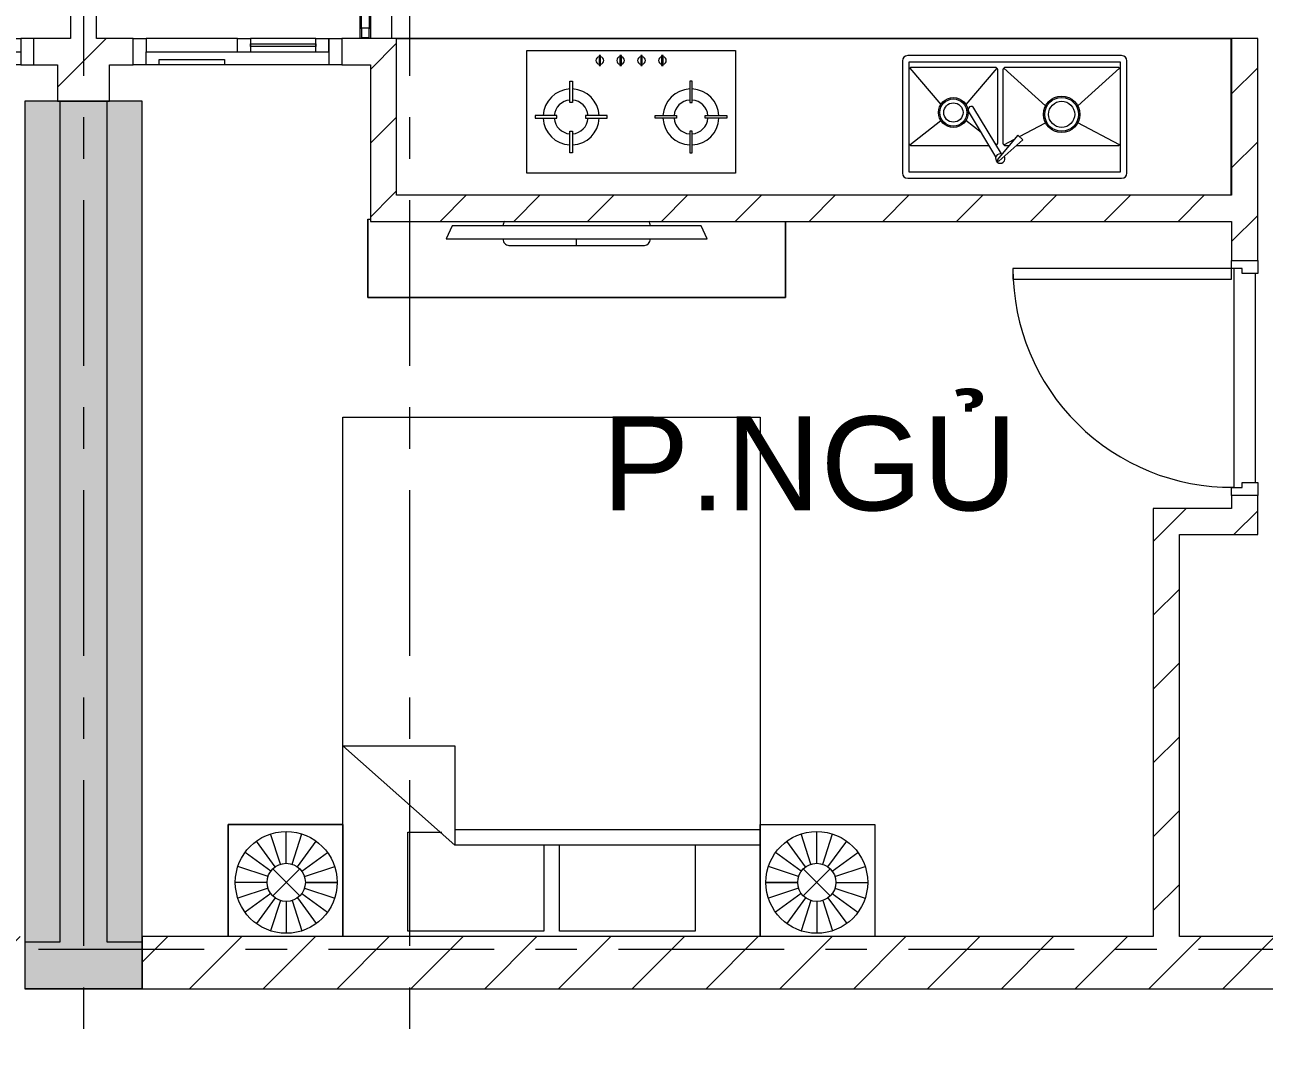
# Model space of a CAD drawing. Header units: millimetres. Extents: x -20144 to 117103, y -11426 to 48263.
# Drawn here: x 8976 to 13725, y 32568 to 36493 of the extents above; entities that cross this region are included whole.
import ezdxf

# ---------------------------------------------------------------- set-up
doc = ezdxf.new("R2010")
doc.units = ezdxf.units.MM
doc.linetypes.add('Grid Line', pattern=[22.225, 12.7, -3.175, 3.175, -3.175])
for name, color, linetype, lineweight in [('CHU', 181, 'Continuous', 5), ('CUA', 31, 'Continuous', 9), ('HATCH-TUONG', 152, 'Continuous', 9), ('NET CAT', 3, 'Continuous', 5), ('NET-CAT', 3, 'Continuous', 9), ('NET-THAY', 2, 'Continuous', 15), ('THIET BI', 44, 'Continuous', 5), ('TRUC', 225, 'Continuous', 5)]:
    doc.layers.add(name, color=color, linetype=linetype, lineweight=lineweight)
doc.styles.add('Arial_4', font='arial.ttf', dxfattribs={"height": 360})
pattern_1 = [(45, (0, 0), (-141.4214, 141.4214), [])]

# ---------------------------------------------------------------- blocks, each defined once
blk = doc.blocks.new('ALC1807-ASCENT PLAZA-KET CAU 1_rvt-1-MẶT BẰNG TẦNG 5 ĐẾN TẦNG 22')
at = {"layer": 'NET CAT'}
blk.add_hatch(color=7, dxfattribs=at).paths.add_polyline_path([(8975.5, 32799.9), (9425.5, 32799.9), (9425.5, 36199.9), (8975.5, 36199.9), (8975.5, 33904.4)], flags=0)
at = {"layer": 'NET CAT', "color": 90, "lineweight": 13}
for p, q in [((9425.5, 36199.9), (8975.5, 36199.9)), ((8975.5, 36199.9), (8975.5, 32799.9)), ((9425.5, 32799.9), (9425.5, 36199.9)), ((8975.5, 32799.9), (9425.5, 32799.9))]:
    blk.add_line(p, q, dxfattribs=at)
blk = doc.blocks.new('X-PHONG NGU 1 - X-PHONG NGU 850-201135-MẶT BẰNG TẦNG 5 ĐẾN TẦNG 22')
at = {"layer": 'CUA'}
for p, q in [((-350, 50), (-400, 50)), ((-400, 50), (-400, -50)), ((-300, 50), (-350, 50)), ((-350, 50), (-350, 0)), ((-350, 0), (-350, 50)), ((-300, 0), (-300, 50)), ((-300, 50), (-50, 50)), ((-300, 50), (-50, 50)), ((0, 50), (-50, 50)), ((-50, 50), (-50, 0)), ((0, 0), (0, 50)), ((0, 50), (350, 50)), ((400, 50), (350, 50)), ((350, 50), (350, 0)), ((400, -50), (400, 50)), ((-350, 0), (350, 0)), ((-350, -50), (-350, 0)), ((-50, 30), (-300, 30)), ((-300, 30), (-300, 20)), ((-300, 20), (-50, 20)), ((-50, 20), (-50, 30)), ((350, 0), (350, -50)), ((300, -30), (50, -30)), ((50, -30), (50, -50)), ((300, -50), (300, -30)), ((-400, -50), (-350, -50)), ((50, -50), (-350, -50)), ((50, -50), (300, -50)), ((350, -50), (300, -50)), ((350, -50), (400, -50))]:
    blk.add_line(p, q, dxfattribs=at)
blk = doc.blocks.new('X-GIUONG1 - X-GIUONG-202756-MẶT BẰNG TẦNG 5 ĐẾN TẦNG 22')
at = {"layer": 'THIET BI', "lineweight": 9}
for p, q in [((-800, 2000), (800, 2000)), ((-800, 10), (-800, 2000)), ((-800, 10), (-800, 2000)), ((-800, 2000), (800, 2000)), ((800, 2000), (800, 10)), ((800, 2000), (800, 10)), ((-800, 740), (-370, 740)), ((-370, 360), (-800, 740)), ((-370, 740), (-370, 360)), ((-1239, 439), (-800, 439)), ((-1239, 10), (-1239, 439)), ((-1239, 439), (-1239, 10)), ((-800, 439), (-1239, 439)), ((-800, 439), (-800, 10)), ((-800, 10), (-800, 439)), ((800, 439), (1239, 439)), ((800, 10), (800, 439)), ((800, 439), (1239, 439)), ((800, 10), (800, 439)), ((1239, 439), (1239, 10)), ((1239, 439), (1239, 10)), ((-1039.2, 287), (-1076.9, 402.9)), ((-1016.6, 290.5), (-1016.6, 412.5)), ((-993.9, 287), (-956.3, 402.9)), ((-550, 410), (-420, 410)), ((-550, 30), (-550, 410)), ((-370, 420), (800, 420)), ((993.9, 287), (956.3, 402.9)), ((1016.6, 290.5), (1016.6, 412.5)), ((1039.2, 287), (1076.9, 402.9)), ((-1059.6, 276.6), (-1131.2, 375.2)), ((-973.5, 276.6), (-901.9, 375.2)), ((800, 360), (-370, 360)), ((-30, 360), (-30, 30)), ((30, 30), (30, 360)), ((550, 360), (550, 30)), ((973.5, 276.6), (901.9, 375.2)), ((1059.6, 276.6), (1131.2, 375.2)), ((-1075.8, 260.4), (-1174.4, 332.1)), ((-957.4, 260.4), (-858.7, 332.1)), ((957.4, 260.4), (858.7, 332.1)), ((1075.8, 260.4), (1174.4, 332.1)), ((-1086.1, 240), (-1202.1, 277.7)), ((-1068.3, 269.1), (-964.8, 165.6)), ((-1068.3, 165.6), (-964.8, 269.1)), ((-947, 240), (-831, 277.7)), ((947, 240), (831, 277.7)), ((1068.3, 269.1), (964.8, 165.6)), ((1068.3, 165.6), (964.8, 269.1)), ((1086.1, 240), (1202.1, 277.7)), ((-1089.7, 217.4), (-1211.7, 217.4)), ((-1086.1, 194.8), (-1202.1, 157.1)), ((-947, 194.8), (-831, 157.1)), ((-943.4, 217.4), (-821.4, 217.4)), ((-821.4, 217.4), (-943.4, 217.4)), ((943.4, 217.4), (821.4, 217.4)), ((821.4, 217.4), (943.4, 217.4)), ((947, 194.8), (831, 157.1)), ((1086.1, 194.8), (1202.1, 157.1)), ((1089.7, 217.4), (1211.7, 217.4)), ((-1075.8, 174.4), (-1174.4, 102.7)), ((-1059.6, 158.2), (-1131.2, 59.5)), ((-1039.2, 147.8), (-1076.9, 31.8)), ((-1016.6, 144.2), (-1016.6, 22.2)), ((-993.9, 147.8), (-956.3, 31.8)), ((-973.5, 158.2), (-901.9, 59.5)), ((-957.4, 174.4), (-858.7, 102.7)), ((957.4, 174.4), (858.7, 102.7)), ((973.5, 158.2), (901.9, 59.5)), ((993.9, 147.8), (956.3, 31.8)), ((1016.6, 144.2), (1016.6, 22.2)), ((1039.2, 147.8), (1076.9, 31.8)), ((1059.6, 158.2), (1131.2, 59.5)), ((1075.8, 174.4), (1174.4, 102.7)), ((-30, 30), (-550, 30)), ((550, 30), (30, 30))]:
    blk.add_line(p, q, dxfattribs=at)
for centre, radius in [((-1016.6, 217.4), 195.1), ((1016.6, 217.4), 195.1), ((-1016.6, 217.4), 73.2), ((1016.6, 217.4), 73.2)]:
    blk.add_circle(centre, radius, dxfattribs=at)
blk = doc.blocks.new('X-BEP - X-BEP-202758-MẶT BẰNG TẦNG 5 ĐẾN TẦNG 22')
at = {"layer": 'THIET BI', "lineweight": 9}
for p, q in [((10, 600), (3208.6, 600)), ((3208.6, 600), (10, 600)), ((3208.6, 600), (3208.6, 0)), ((3208.6, 0), (3208.6, 600)), ((508.6, 84.6), (508.6, 554.6)), ((508.6, 554.6), (1308.6, 554.6)), ((785.7, 536), (785.7, 496.7)), ((791.5, 536), (785.7, 536)), ((791.5, 496.7), (791.5, 536)), ((865.7, 536), (865.7, 496.7)), ((871.5, 536), (865.7, 536)), ((871.5, 496.7), (871.5, 536)), ((945.7, 536), (945.7, 496.7)), ((951.5, 536), (945.7, 536)), ((951.5, 496.7), (951.5, 536)), ((1025.7, 536), (1025.7, 496.7)), ((1031.5, 536), (1025.7, 536)), ((1031.5, 496.7), (1031.5, 536)), ((1308.6, 554.6), (1308.6, 84.6)), ((2788.6, 535), (1968.6, 535)), ((785.7, 496.7), (791.5, 496.7)), ((865.7, 496.7), (871.5, 496.7)), ((945.7, 496.7), (951.5, 496.7)), ((1025.7, 496.7), (1031.5, 496.7)), ((1948.6, 515), (1948.6, 85)), ((1973.6, 510), (1973.6, 90)), ((2783.6, 510), (1973.6, 510)), ((1976.5, 487.1), (2095.7, 347.8)), ((2303.6, 490), (1983.6, 490)), ((2310.7, 487.1), (2191.6, 347.8)), ((2313.6, 200), (2313.6, 480)), ((2333.6, 480), (2333.6, 200)), ((2336.5, 487.1), (2496.4, 342)), ((2773.6, 490), (2343.6, 490)), ((2780.7, 487.1), (2620.9, 342)), ((2783.6, 90), (2783.6, 510)), ((2783.6, 200), (2783.6, 480)), ((2808.6, 85), (2808.6, 515)), ((674.1, 437.5), (684.1, 437.5)), ((674.1, 355), (674.1, 437.5)), ((684.1, 437.5), (684.1, 355)), ((1133.1, 437.5), (1133.1, 355)), ((1143.1, 437.5), (1133.1, 437.5)), ((1143.1, 355), (1143.1, 437.5)), ((684.1, 355), (674.1, 355)), ((1133.1, 355), (1143.1, 355)), ((2328.1, 158.1), (2222.5, 333.8)), ((624.1, 305), (541.6, 305)), ((541.6, 305), (541.6, 295)), ((541.6, 295), (624.1, 295)), ((624.1, 295), (624.1, 305)), ((734.2, 305), (734.2, 295)), ((816.6, 305), (734.2, 305)), ((734.2, 295), (816.6, 295)), ((816.6, 295), (816.6, 305)), ((1000.6, 305), (1083.1, 305)), ((1000.6, 295), (1000.6, 305)), ((1083.1, 295), (1000.6, 295)), ((1083.1, 305), (1083.1, 295)), ((1193.1, 305), (1275.6, 305)), ((1193.1, 295), (1193.1, 305)), ((1275.6, 295), (1193.1, 295)), ((1275.6, 305), (1275.6, 295)), ((1976.5, 192.9), (2095.4, 286.6)), ((2249.8, 241), (2191.8, 286.6)), ((2305.8, 147.7), (2201.1, 322)), ((674.1, 245), (684.1, 245)), ((674.1, 162.5), (674.1, 245)), ((684.1, 245), (684.1, 162.5)), ((1133.1, 245), (1133.1, 162.5)), ((1143.1, 245), (1133.1, 245)), ((1143.1, 162.5), (1143.1, 245)), ((2396.7, 224.6), (2496.7, 277.4)), ((2780.7, 192.9), (2620.5, 277.4)), ((1983.6, 190), (2280.4, 190)), ((2310.7, 192.9), (2304, 198.2)), ((2390.9, 230.2), (2311.5, 136.1)), ((2318, 130.2), (2409.5, 212.3)), ((2336.5, 192.9), (2377.9, 214.7)), ((2343.6, 190), (2357, 190)), ((2384.6, 190), (2773.6, 190)), ((2409.5, 212.3), (2390.9, 230.2)), ((684.1, 162.5), (674.1, 162.5)), ((1133.1, 162.5), (1143.1, 162.5)), ((1308.6, 84.6), (508.6, 84.6)), ((1968.6, 65), (2788.6, 65)), ((1973.6, 90), (2783.6, 90))]:
    blk.add_line(p, q, dxfattribs=at)
for centre, radius in [((2558.6, 310), 70), ((2143.6, 317), 57), ((2143.6, 317), 52), ((2143.6, 317), 37), ((2558.6, 310), 65), ((2558.6, 310), 50)]:
    blk.add_circle(centre, radius, dxfattribs=at)
for centre, radius, start, end in [((788.6, 516.3), 14.9, 101.2431, 258.7569), ((788.6, 516.3), 14.9, 281.2431, 78.7569), ((868.6, 516.3), 14.9, 101.2431, 258.7569), ((868.6, 516.3), 14.9, 281.2431, 78.7569), ((948.6, 516.3), 14.9, 101.2431, 258.7569), ((948.6, 516.3), 14.9, 281.2431, 78.7569), ((1028.6, 516.3), 14.9, 101.2431, 258.7569), ((1028.6, 516.3), 14.9, 281.2431, 78.7569), ((1968.6, 515), 20, 90, 180), ((2788.6, 515), 20, 0, 90), ((1983.6, 480), 10, 90, 180), ((2303.6, 480), 10, 0, 90), ((2343.6, 480), 10, 90, 180), ((2773.6, 480), 10, 0, 90), ((679.1, 300), 107.5, 92.6659, 177.3341), ((679.1, 300), 107.5, 2.6659, 87.3341), ((1138.1, 300), 107.5, 92.6659, 177.3341), ((1138.1, 300), 107.5, 2.6659, 87.3341), ((679.1, 300), 65, 94.4117, 175.5883), ((679.1, 300), 65, 4.4117, 85.5883), ((1138.1, 300), 65, 94.4117, 175.5883), ((1138.1, 300), 65, 4.4117, 85.5883), ((2211.9, 327.7), 12.2, 30.1499, 207.9558), ((679.1, 300), 107.5, 182.6659, 267.3341), ((679.1, 300), 65, 184.4117, 265.5883), ((679.1, 300), 65, 274.4117, 355.5883), ((679.1, 300), 107.5, 272.6659, 357.3341), ((1138.1, 300), 107.5, 182.6659, 267.3341), ((1138.1, 300), 65, 184.4117, 265.5883), ((1138.1, 300), 65, 274.4117, 355.5883), ((1138.1, 300), 107.5, 272.6659, 357.3341), ((1983.6, 200), 10, 180, 270), ((2303.6, 200), 10, 297.589, 0), ((2343.6, 200), 10, 180, 270), ((2773.6, 200), 10, 270, 0), ((2323.6, 140.5), 18.1, 70.4931, 29.3908), ((2318.5, 137.3), 7.15, 189.8458, 265.6026), ((1968.6, 85), 20, 180, 270), ((2788.6, 85), 20, 270, 360)]:
    blk.add_arc(centre, radius, start, end, dxfattribs=at)
blk = doc.blocks.new('X-TV1 - X-TV 3-202764-MẶT BẰNG TẦNG 5 ĐẾN TẦNG 22')
at = {"layer": 'THIET BI', "lineweight": 9}
for p, q in [((0, 0), (10, 0)), ((0, -300), (0, 0)), ((0, 0), (0, -300)), ((322.5, -25), (300, -75)), ((1277.5, -25), (322.5, -25)), ((1300, -75), (1277.5, -25)), ((1600, -7.7), (1600, -300)), ((1600, -300), (1600, -7.7)), ((300, -75), (1300, -75)), ((800, -100), (800, -75)), ((540, -100), (1060, -100)), ((1600, -300), (0, -300)), ((0, -300), (1600, -300))]:
    blk.add_line(p, q, dxfattribs=at)
for centre, start_param, end_param in [((540, -25), 0.802982, 1.570796), ((1060, -25), 4.712389, 5.480203), ((540, -75), 1.570796, 3.141593), ((1060, -75), 3.141593, 4.712389)]:
    blk.add_ellipse(centre, major_axis=(0, 25), ratio=0.9, start_param=start_param, end_param=end_param, dxfattribs=at)
blk = doc.blocks.new('CUA PHONG NGU - Type 1-60226-MẶT BẰNG TẦNG 5 ĐẾN TẦNG 22')
at = {"layer": 'CUA'}
for p, q in [((-348.5, -52.3), (-348.5, 47.7)), ((-348.5, 47.7), (-298.5, 47.7)), ((-298.5, 47.7), (-298.5, -11.3)), ((501.5, 47.7), (551.5, 47.7)), ((501.5, -11.3), (501.5, 47.7)), ((551.5, 47.7), (551.5, -52.3)), ((-318.5, -11.3), (-318.5, -52.3)), ((-298.5, -11.3), (-318.5, -11.3)), ((521.5, -11.3), (501.5, -11.3)), ((521.5, -52.3), (521.5, -11.3)), ((-318.5, -52.3), (-348.5, -52.3)), ((-277.5, -52.3), (-317.5, -52.3)), ((-317.5, -52.3), (-317.5, -890.3)), ((-277.5, -890.3), (-277.5, -52.3)), ((551.5, -52.3), (521.5, -52.3)), ((-317.5, -890.3), (-277.5, -890.3))]:
    blk.add_line(p, q, dxfattribs=at)
blk.add_arc((-317.5, -52.3), 838, 270, 0.5, dxfattribs=at)
blk = doc.blocks.new('X-PHONG NGU 1 - X-PHONG NGU 850-202769-MẶT BẰNG TẦNG 5 ĐẾN TẦNG 22')
at = {"layer": 'CUA'}
for p, q in [((-400, -50), (-400, 50)), ((-400, 50), (-350, 50)), ((-350, 50), (50, 50)), ((-350, 0), (-350, 50)), ((50, 50), (300, 50)), ((50, 30), (50, 50)), ((300, 50), (300, 30)), ((300, 50), (350, 50)), ((350, 50), (350, 0)), ((350, 50), (400, 50)), ((400, 50), (400, -50)), ((350, 0), (-350, 0)), ((-350, -50), (-350, 0)), ((-350, 0), (-350, -50)), ((-300, 0), (-300, -50)), ((-50, -50), (-50, 0)), ((0, 0), (0, -50)), ((300, 30), (50, 30)), ((-300, -30), (-300, -20)), ((-300, -20), (-50, -20)), ((-50, -30), (-300, -30)), ((-50, -20), (-50, -30)), ((350, -50), (350, 0)), ((-350, -50), (-400, -50)), ((-300, -50), (-350, -50)), ((-300, -50), (-50, -50)), ((-300, -50), (-50, -50)), ((0, -50), (-50, -50)), ((0, -50), (350, -50)), ((400, -50), (350, -50))]:
    blk.add_line(p, q, dxfattribs=at)
blk = doc.blocks.new('CUA SAN PHOI LUA - CUA SAN PHOI LUA-202767-MẶT BẰNG TẦNG 5 ĐẾN TẦNG 22')
at = {"layer": 'CUA'}
for p, q in [((-400, 90), (-360, 90)), ((-400, 50), (-400, 90)), ((-360, 50), (-400, 50)), ((-395, 85), (-395, 55)), ((-360, 85), (-395, 85)), ((-395, 55), (-360, 55)), ((-360, 90), (-360, 85)), ((-360, 90), (960, 90)), ((-360, 85), (-260, 85)), ((-360, 55), (-360, 85)), ((-260, 55), (-360, 55)), ((-360, 55), (-360, 50)), ((400, 50), (-360, 50)), ((-260, 85), (-260, 55)), ((300, 85), (-260, 85)), ((-260, 75), (300, 75)), ((-260, 65), (-260, 75)), ((300, 65), (-260, 65)), ((-260, 55), (300, 55)), ((300, 85), (400, 85)), ((300, 55), (300, 85)), ((300, 75), (300, 65)), ((400, 55), (300, 55)), ((400, 85), (400, 55)), ((960, 85), (400, 85)), ((400, 55), (960, 55)), ((960, 90), (1000, 90)), ((960, 85), (960, 90)), ((995, 85), (960, 85)), ((960, 55), (995, 55)), ((960, 50), (960, 55)), ((1000, 50), (960, 50)), ((995, 55), (995, 85)), ((1000, 90), (1000, 50))]:
    blk.add_line(p, q, dxfattribs=at)

msp = doc.modelspace()

# ---------------------------------------------------------------- hatches: boundary and pattern name
at = {"layer": 'HATCH-TUONG'}
h = msp.add_hatch(dxfattribs=at)
h.set_pattern_fill('FP_2', color=256, style=0, pattern_type=2)
h.set_pattern_definition(pattern_1)
h.paths.add_polyline_path([(9250.5, 36439.9), (9250.5, 39599.9), (9150.5, 39599.9), (9150.5, 39119.9), (9240.5, 39119.9), (9240.5, 39019.9), (9150.5, 39019.9), (9150.5, 36439.9)], flags=0)
h = msp.add_hatch(dxfattribs=at)
h.set_pattern_fill('FP_2', color=256, style=0, pattern_type=2)
h.set_pattern_definition(pattern_1)
h.paths.add_polyline_path([(10400.5, 35839.9), (10400.5, 36439.9), (10300.5, 36439.9), (10300.5, 35839.9)], flags=0)
h.paths.add_polyline_path([(10300.5, 37239.9), (10400.5, 37239.9), (10400.5, 37597.5), (10350.5, 37597.5), (10350.5, 38347.5), (10400.5, 38347.5), (10400.5, 38499.9), (10300.5, 38499.9), (10300.5, 37547.5)], flags=0)
h = msp.add_hatch(dxfattribs=at)
h.set_pattern_fill('FP_2', color=256, style=0, pattern_type=2)
h.set_pattern_definition(pattern_1)
h.paths.add_polyline_path([(9100.5, 36339.9), (9100.5, 36439.9), (9010.5, 36439.9), (9010.5, 36339.9)], flags=0)
h.paths.add_polyline_path([(8210.5, 36339.9), (8210.5, 36439.9), (8100.5, 36439.9), (8100.5, 36339.9)], flags=0)
h = msp.add_hatch(dxfattribs=at)
h.set_pattern_fill('FP_2', color=256, style=0, pattern_type=2)
h.set_pattern_definition(pattern_1)
h.paths.add_polyline_path([(9300.5, 36199.9), (9300.5, 36439.9), (9100.5, 36439.9), (9100.5, 36199.9)], flags=0)
h = msp.add_hatch(dxfattribs=at)
h.set_pattern_fill('FP_2', color=256, style=0, pattern_type=2)
h.set_pattern_definition(pattern_1)
h.paths.add_polyline_path([(13700.5, 34639.9), (13700.5, 34689.9), (13600.5, 34689.9), (13600.5, 34639.9)], flags=0)
h.paths.add_polyline_path([(13600.5, 35589.9), (13700.5, 35589.9), (13700.5, 36439.9), (13600.5, 36439.9), (13600.5, 35739.9)], flags=0)
h = msp.add_hatch(dxfattribs=at)
h.set_pattern_fill('FP_2', color=256, style=0, pattern_type=2)
h.set_pattern_definition(pattern_1)
h.paths.add_polyline_path([(10539.3, 35739.9), (13600.5, 35739.9), (13600.5, 35839.9), (10300.5, 35839.9), (10300.5, 35739.9)], flags=0)
h = msp.add_hatch(dxfattribs=at)
h.set_pattern_fill('FP_2', color=256, style=0, pattern_type=2)
h.set_pattern_definition(pattern_1)
h.paths.add_polyline_path([(13400.5, 32999.9), (13400.5, 34639.9), (13300.5, 34639.9), (13300.5, 32999.9)], flags=0)
h = msp.add_hatch(dxfattribs=at)
h.set_pattern_fill('FP_2', color=256, style=0, pattern_type=2)
h.set_pattern_definition(pattern_1)
h.paths.add_polyline_path([(13400.5, 34539.9), (13700.5, 34539.9), (13700.5, 34639.9), (13400.5, 34639.9)], flags=0)
h = msp.add_hatch(dxfattribs=at)
h.set_pattern_fill('FP_2', color=256, style=0, pattern_type=2)
h.set_pattern_definition(pattern_1)
h.paths.add_polyline_path([(8975.5, 32799.9), (8975.5, 32999.9), (4600.5, 32999.9), (4600.5, 32799.9), (7009, 32799.9)], flags=0)
h.paths.add_polyline_path([(3400.5, 32799.9), (3400.5, 32999.9), (2100.5, 32999.9), (2100.5, 32799.9), (2596.2, 32799.9)], flags=0)
h = msp.add_hatch(dxfattribs=at)
h.set_pattern_fill('FP_2', color=256, style=0, pattern_type=2)
h.set_pattern_definition(pattern_1)
h.paths.add_polyline_path([(9425.5, 32799.9), (13800.5, 32799.9), (13800.5, 32999.9), (9425.5, 32999.9)], flags=0)
h.paths.add_polyline_path([(15000.5, 32799.9), (16300.5, 32799.9), (16300.5, 32999.9), (15000.5, 32999.9)], flags=0)

# ---------------------------------------------------------------- linework, layer by layer
at = {"layer": 'NET-CAT'}
for p, q in [((9250.5, 36439.9), (9250.5, 39599.9)), ((9150.5, 39019.9), (9150.5, 36439.9)), ((9100.5, 36439.9), (9010.5, 36439.9)), ((9150.5, 36439.9), (9100.5, 36439.9)), ((9300.5, 36439.9), (9250.5, 36439.9)), ((9390.5, 36439.9), (9300.5, 36439.9)), ((10300.5, 36439.9), (10190.5, 36439.9)), ((10400.5, 36439.9), (10300.5, 36439.9)), ((10400.5, 35839.9), (10400.5, 36439.9)), ((13700.5, 36439.9), (13600.5, 36439.9)), ((13600.5, 36439.9), (13600.5, 35839.9)), ((13700.5, 35589.9), (13700.5, 36439.9)), ((9010.5, 36339.9), (9100.5, 36339.9)), ((9100.5, 36339.9), (9100.5, 36199.9)), ((9300.5, 36339.9), (9390.5, 36339.9)), ((9300.5, 36199.9), (9300.5, 36339.9)), ((10190.5, 36339.9), (10300.5, 36339.9)), ((10300.5, 36339.9), (10300.5, 35839.9)), ((9100.5, 36199.9), (9300.5, 36199.9)), ((10300.5, 35839.9), (10300.5, 35739.9)), ((13600.5, 35839.9), (10400.5, 35839.9)), ((10300.5, 35739.9), (13600.5, 35739.9)), ((13600.5, 35739.9), (13600.5, 35589.9)), ((13600.5, 35589.9), (13700.5, 35589.9)), ((13700.5, 34689.9), (13600.5, 34689.9)), ((13600.5, 34689.9), (13600.5, 34639.9)), ((13700.5, 34639.9), (13700.5, 34689.9)), ((13400.5, 34639.9), (13300.5, 34639.9)), ((13300.5, 34639.9), (13300.5, 32999.9)), ((13600.5, 34639.9), (13400.5, 34639.9)), ((13700.5, 34539.9), (13700.5, 34639.9)), ((13400.5, 32999.9), (13400.5, 34539.9)), ((13400.5, 34539.9), (13700.5, 34539.9)), ((13300.5, 32999.9), (9425.5, 32999.9)), ((9425.5, 32999.9), (9425.5, 32799.9)), ((13800.5, 32999.9), (13400.5, 32999.9)), ((9425.5, 32799.9), (13800.5, 32799.9))]:
    msp.add_line(p, q, dxfattribs=at)
at = {"layer": 'NET-THAY', "lineweight": 9}
for p, q in [((10380.5, 37239.9), (10380.5, 36439.9)), ((9110.5, 32979.9), (9110.5, 36199.9)), ((9290.5, 36199.9), (9290.5, 32979.9)), ((13610.5, 34719.9), (13610.5, 35559.9)), ((13690.5, 35539.9), (13690.5, 34739.9)), ((8975.5, 32979.9), (9110.5, 32979.9)), ((9290.5, 32979.9), (9425.5, 32979.9)), ((9425.5, 32799.9), (8975.5, 32799.9))]:
    msp.add_line(p, q, dxfattribs=at)
at = {"layer": 'TRUC', "linetype": 'Grid Line', "ltscale": 50}
for p, q in [((9200.5, 43599.9), (9200.5, -7167.6)), ((10450.5, 43599.9), (10450.5, -4500.1)), ((43000.5, 32949.9), (-12092.4, 32949.9))]:
    msp.add_line(p, q, dxfattribs=at)

# ---------------------------------------------------------------- block references
at = {"lineweight": 5}
msp.add_blockref('ALC1807-ASCENT PLAZA-KET CAU 1_rvt-1-MẶT BẰNG TẦNG 5 ĐẾN TẦNG 22', (0, 0), dxfattribs=at)
at = {"lineweight": 9}
for name, p, rotation in [('CUA SAN PHOI LUA - CUA SAN PHOI LUA-202767-MẶT BẰNG TẦNG 5 ĐẾN TẦNG 22', (10350.5, 36839.9), 90), ('X-PHONG NGU 1 - X-PHONG NGU 850-202769-MẶT BẰNG TẦNG 5 ĐẾN TẦNG 22', (9790.5, 36389.9), 180), ('CUA PHONG NGU - Type 1-60226-MẶT BẰNG TẦNG 5 ĐẾN TẦNG 22', (13652.8, 35241.4), 270)]:
    msp.add_blockref(name, p, dxfattribs=dict(at, rotation=rotation))
for name, p in [('X-PHONG NGU 1 - X-PHONG NGU 850-201135-MẶT BẰNG TẦNG 5 ĐẾN TẦNG 22', (8610.5, 36389.9)), ('X-BEP - X-BEP-202758-MẶT BẰNG TẦNG 5 ĐẾN TẦNG 22', (10390.5, 35839.9)), ('X-TV1 - X-TV 3-202764-MẶT BẰNG TẦNG 5 ĐẾN TẦNG 22', (10290.5, 35747.7)), ('X-GIUONG1 - X-GIUONG-202756-MẶT BẰNG TẦNG 5 ĐẾN TẦNG 22', (10994.1, 32989.9))]:
    msp.add_blockref(name, p, dxfattribs=at)

# ---------------------------------------------------------------- texts
at = {"layer": 'CHU', "color": 7, "lineweight": 30, "insert": (12779.4, 34992.6), "char_height": 360, "width": 1577.62, "attachment_point": 3, "line_spacing_factor": 0.936439, "style": 'Arial_4'}
msp.add_mtext('\\pt2540,5080,7620,10160,12700,15240,17780,20320,22860,25400,27940,30480,33020,35560,38100,40640,43180,45720,48260,50800,53340,55880,58420,60960,63500,66040,68580,71120,73660,76200,78740,81280;P.NGỦ', dxfattribs=at)

doc.saveas('drawing.dxf')
